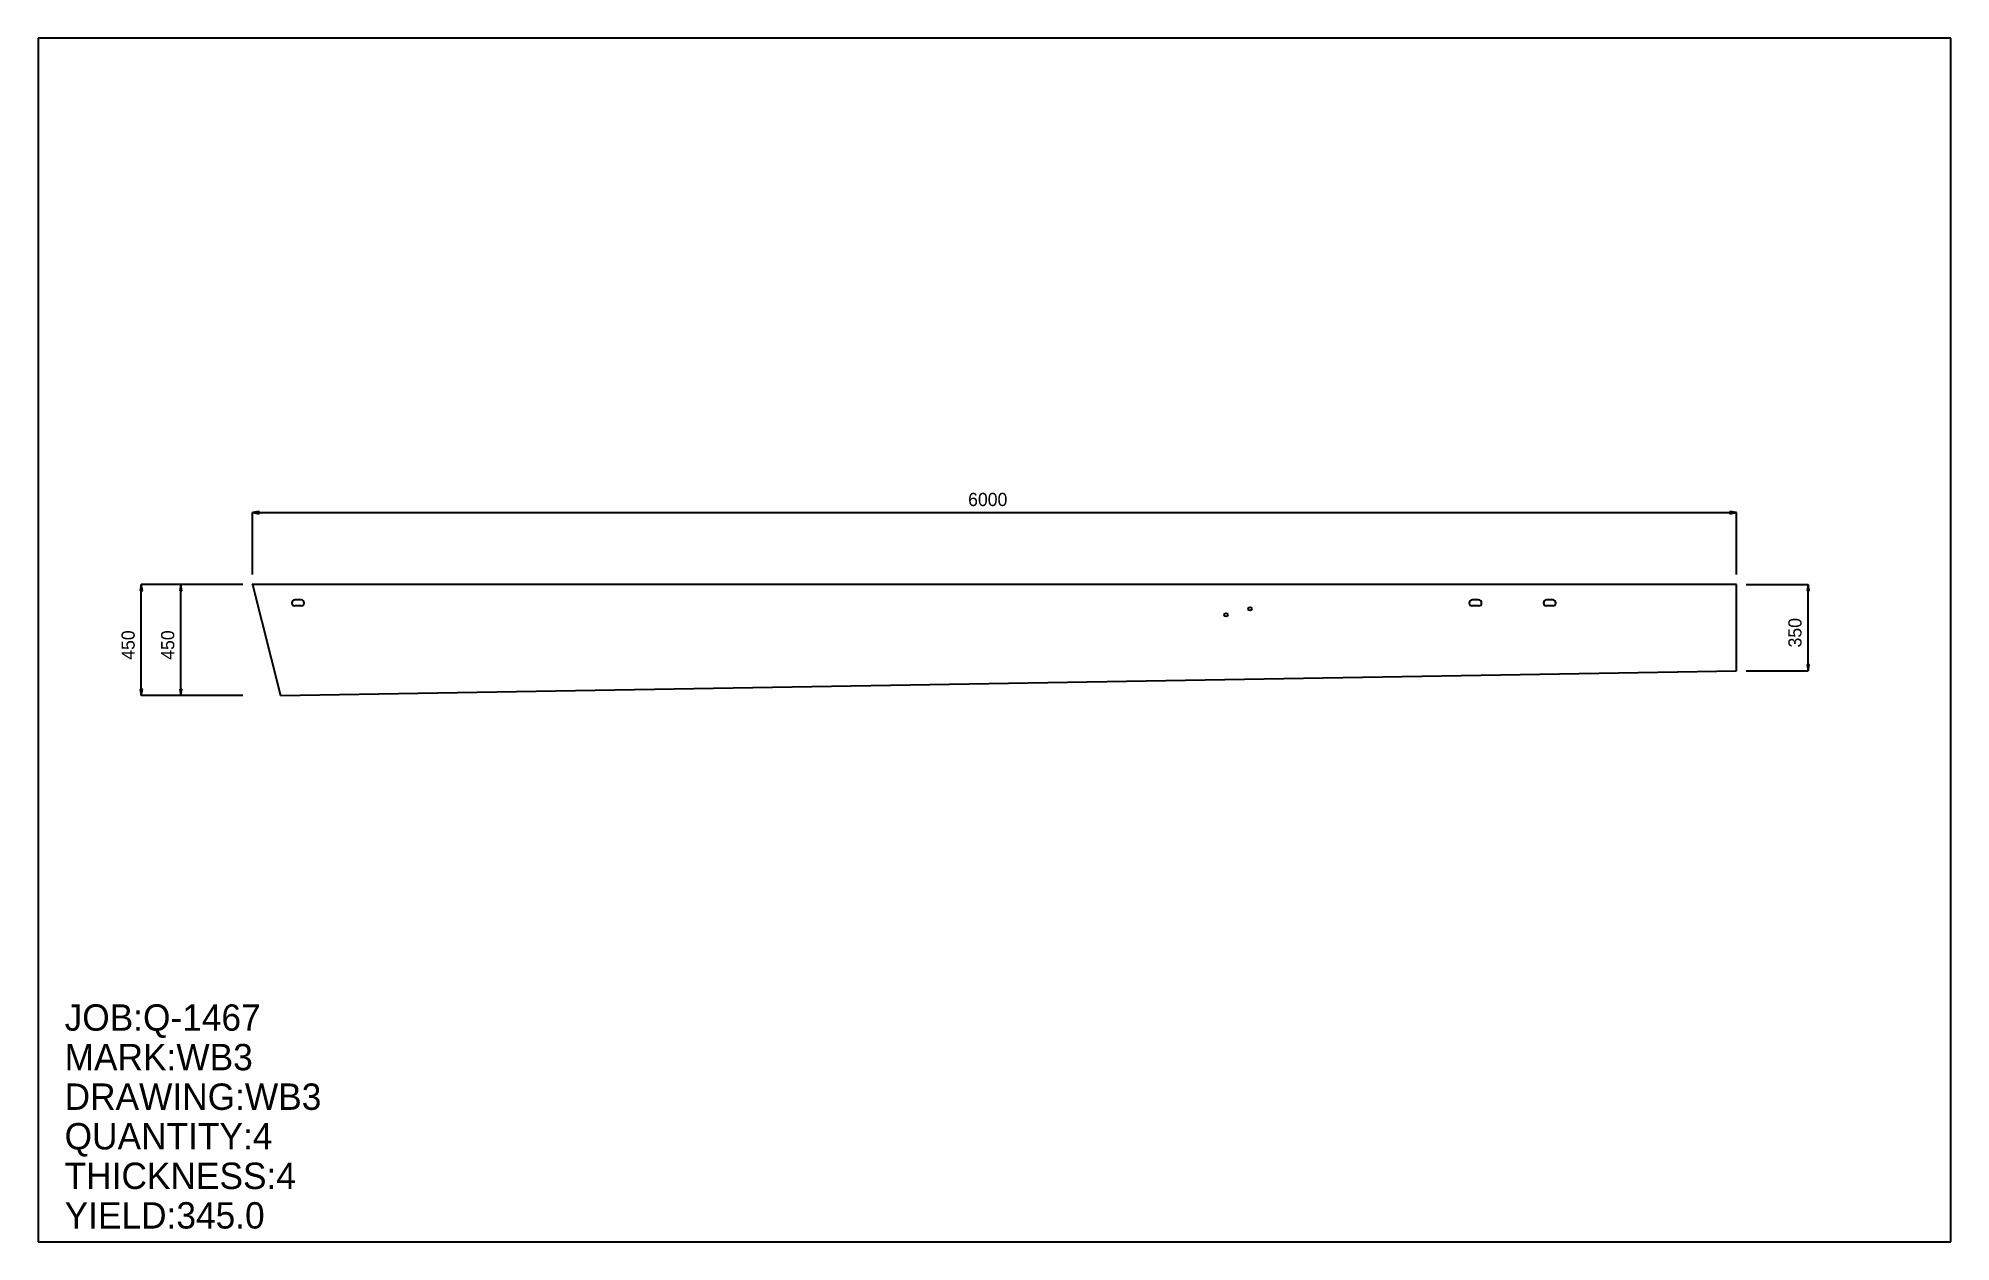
# Model space of a CAD drawing. Extents: x 0 to 7733, y 0 to 4867.
import ezdxf

# ---------------------------------------------------------------- set-up
doc = ezdxf.new("R2010")
doc.units = 0
doc.header["$LTSCALE"] = 0.125
for name, color, linetype in [('2', 7, 'CONTINUOUS'), ('3', 1, 'CONTINUOUS'), ('4', 1, 'CONTINUOUS'), ('5', 7, 'CONTINUOUS'), ('6', 6, 'CONTINUOUS')]:
    doc.layers.add(name, color=color, linetype=linetype)

# ---------------------------------------------------------------- blocks, each defined once
blk = doc.blocks.new('ARROW')
at = {"layer": '2', "linetype": 'CONTINUOUS'}
for p, q in [((0, 0), (-1, 0.166667)), ((-1, 0.166667), (-1, -0.166667)), ((-1, -0.166667), (0, 0))]:
    blk.add_line(p, q, dxfattribs=at)
blk = doc.blocks.new('PLATE')
at = {"layer": '3', "linetype": 'CONTINUOUS'}
for p, q in [((0, 0), (112.50246, -450.00977)), ((5999.9702, 0), (0, 0)), ((5999.9707, -350.27148), (5999.9702, 0)), ((112.50246, -450.00977), (5999.9707, -350.27148))]:
    blk.add_line(p, q, dxfattribs=at)
at = {"layer": '4', "linetype": 'CONTINUOUS'}
for p, q in [((196.507996, -63), (170.507996, -63)), ((4957.66992, -63), (4931.66992, -63)), ((5257.66992, -63), (5231.66992, -63)), ((196.507996, -87), (170.507996, -87)), ((4957.66992, -87), (4931.66992, -87)), ((5257.66992, -87), (5231.66992, -87))]:
    blk.add_line(p, q, dxfattribs=at)
for centre in [(3936.3142, -123.16973), (4033.3279, -98.914101)]:
    blk.add_circle(centre, 7, dxfattribs=at)
for centre, start, end in [((170.507996, -75), 90, -90), ((196.507996, -75), -90, 90), ((4931.66992, -75), 90, -90), ((4957.66992, -75), -90, 90), ((5231.66992, -75), 90, -90), ((5257.66992, -75), -90, 90)]:
    blk.add_arc(centre, 12, start, end, dxfattribs=at)
at = {"layer": '5', "linetype": 'CONTINUOUS'}
for p, q in [((-0.1, 0), (0.1, 0)), ((0, -0.1), (0, 0.1))]:
    blk.add_line(p, q, dxfattribs=at)
blk.add_circle((0, 0), 0.1, dxfattribs=at)
at = {"layer": '6', "linetype": 'CONTINUOUS'}
for p, q in [((0, 39.999805), (0, 289.9986)), ((0, 289.94861), (5999.9707, 289.94861)), ((5999.9707, 39.999805), (5999.9707, 289.9986)), ((-39.999771, 0.000003), (-449.9978, 0.000034)), ((-449.94785, -450.00974), (-449.94781, 0.000034)), ((-39.999771, 0.000003), (-289.99857, 0.000022)), ((-289.94861, -450.00974), (-289.94858, 0.000022)), ((6039.9707, -0.000003), (6289.9697, -0.000022)), ((6289.9199, -350.27151), (6289.9199, -0.000022)), ((6039.9707, -350.27148), (6289.9697, -350.27151)), ((-39.999805, -450.00977), (-449.99783, -450.00974)), ((-39.999805, -450.00977), (-289.9986, -450.00974))]:
    blk.add_line(p, q, dxfattribs=at)
at = {"layer": '6', "xscale": 26.666536, "yscale": 26.666536, "zscale": 26.666536}
for p, rotation in [((0, 289.94861), 180), ((-449.94781, 0.000034), 90), ((-289.94858, 0.000022), 90), ((6289.9199, -0.000022), 90), ((6289.9199, -350.27151), 270), ((-449.94785, -450.00974), 270), ((-289.94861, -450.00974), 270)]:
    blk.add_blockref('ARROW', p, dxfattribs=dict(at, rotation=rotation))
blk.add_blockref('ARROW', (5999.9707, 289.94861), dxfattribs=at)
at = {"layer": '5'}
blk.add_text('ZERO', height=0.015, dxfattribs=at).set_placement((0, 0))
at = {"layer": '6'}
blk.add_text('6000', height=53.333, dxfattribs=at).set_placement((2893.3191, 316.61514))
for s, p in [('350', (6263.2534, -255.13538)), ('450', (-476.61438, -305.00446)), ('450', (-316.61514, -305.00446))]:
    blk.add_text(s, height=53.333, rotation=90, dxfattribs=at).set_placement(p)

msp = doc.modelspace()

# ---------------------------------------------------------------- linework, layer by layer
at = {"layer": '5', "linetype": 'CONTINUOUS'}
for p, q in [((7733.2964, 4866.6431), (0, 4866.6431)), ((0, 4866.6431), (0, 0)), ((7733.2964, 0), (7733.2964, 4866.6431)), ((0, 0), (7733.2964, 0))]:
    msp.add_line(p, q, dxfattribs=at)

# ---------------------------------------------------------------- block references
at = {"layer": '2'}
msp.add_blockref('PLATE', (866.66284, 2658.3264), dxfattribs=at)

# ---------------------------------------------------------------- texts
at = {"layer": '5'}
for s, p in [('JOB:Q-1467', (106.66615, 853.32916)), ('MARK:WB3', (106.66615, 693.32996)), ('DRAWING:WB3', (106.66615, 533.33075)), ('QUANTITY:4', (106.66615, 373.33151)), ('THICKNESS:4', (106.66615, 213.33229)), ('YIELD:345.0', (106.66615, 53.333073))]:
    msp.add_text(s, height=106.666, dxfattribs=at).set_placement(p)

doc.saveas('drawing.dxf')
